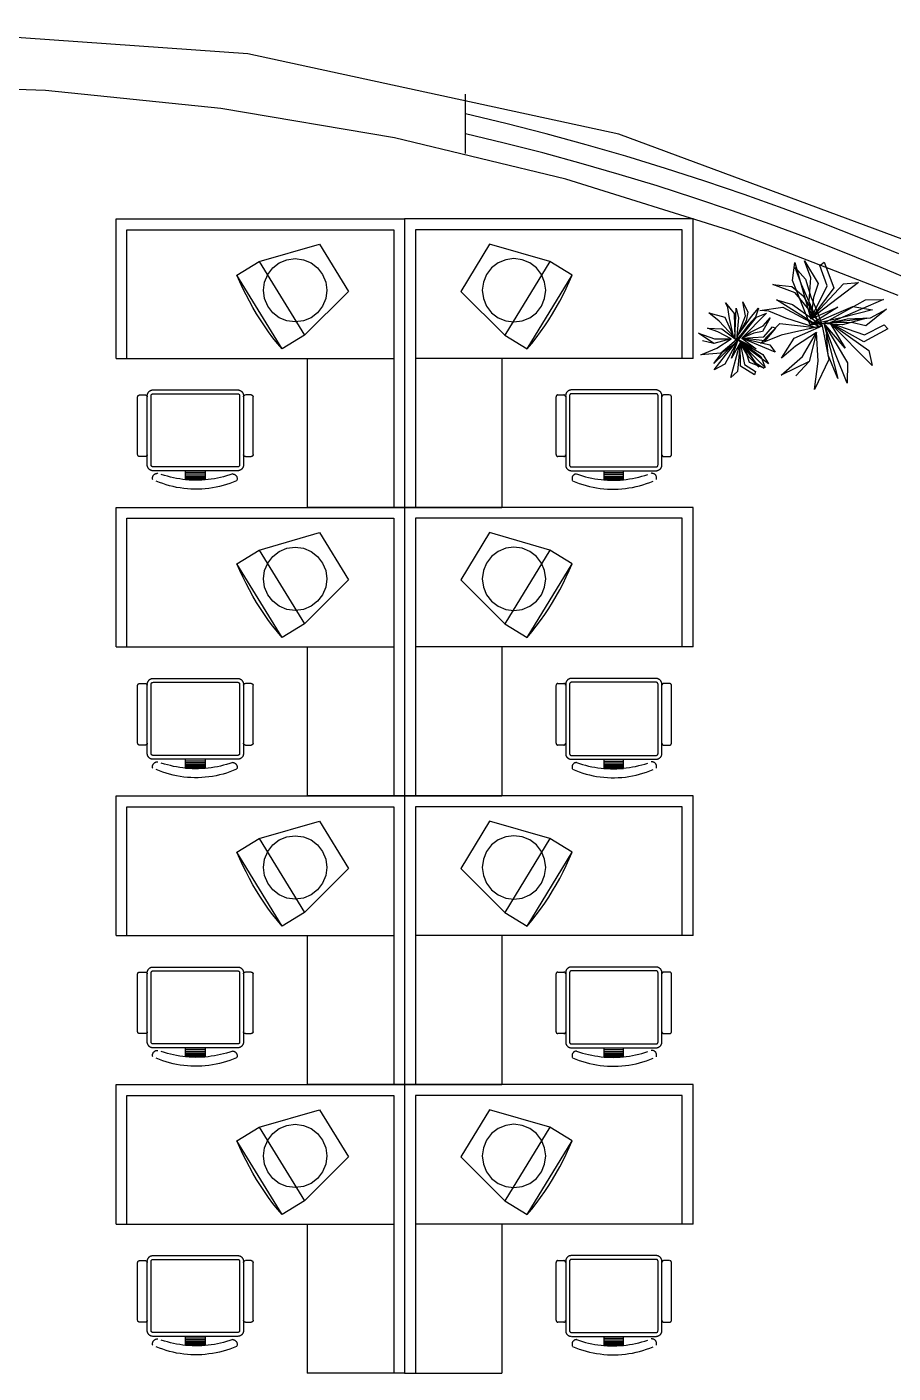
# Model space of a CAD drawing. Header units: centimetres. Extents: x 1966 to 8787, y 7398 to 12383.
# Drawn here: x 7423 to 7783, y 11507 to 12066 of the extents above; entities that cross this region are included whole.
import ezdxf

# ---------------------------------------------------------------- set-up
doc = ezdxf.new("R2010")
doc.units = ezdxf.units.CM

# ---------------------------------------------------------------- blocks, each defined once
blk = doc.blocks.new('電腦平面')
for p, q in [((0, 0), (-12.01, -19.65)), ((25.04, -7.24), (0, 0)), ((0.8, -9.9), (-1.3, -12.63)), ((3.53, -7.81), (0.8, -9.9)), ((6.71, -6.49), (3.53, -7.81)), ((25.04, -7.24), (6.27, -37.92)), ((10.12, -6.04), (6.71, -6.49)), ((13.53, -6.49), (10.12, -6.04)), ((16.71, -7.81), (13.53, -6.49)), ((19.44, -9.9), (16.71, -7.81)), ((21.53, -12.63), (19.44, -9.9)), ((34.32, -12.91), (25.04, -7.24)), ((-2.61, -15.81), (-3.06, -19.22)), ((-1.3, -12.63), (-2.61, -15.81)), ((15.55, -43.6), (34.32, -12.91)), ((22.85, -15.81), (21.53, -12.63)), ((23.3, -19.22), (22.85, -15.81)), ((31.89, -18.42), (33.14, -15.68)), ((33.14, -15.68), (34.32, -12.91)), ((-12.01, -19.65), (6.27, -37.92)), ((-3.06, -19.22), (-2.61, -22.63)), ((22.85, -22.63), (23.3, -19.22)), ((29.17, -23.8), (30.57, -21.13)), ((30.57, -21.13), (31.89, -18.42)), ((-2.61, -22.63), (-1.3, -25.81)), ((-1.3, -25.81), (0.8, -28.54)), ((19.44, -28.54), (21.53, -25.81)), ((21.53, -25.81), (22.85, -22.63)), ((26.17, -29.01), (27.71, -26.42)), ((27.71, -26.42), (29.17, -23.8)), ((0.8, -28.54), (3.53, -30.63)), ((3.53, -30.63), (6.71, -31.95)), ((6.71, -31.95), (10.12, -32.4)), ((10.12, -32.4), (13.53, -31.95)), ((13.53, -31.95), (16.71, -30.63)), ((16.71, -30.63), (19.44, -28.54)), ((22.89, -34.06), (24.57, -31.56)), ((24.57, -31.56), (26.17, -29.01)), ((6.27, -37.92), (15.55, -43.6)), ((17.48, -41.29), (19.35, -38.93)), ((19.35, -38.93), (21.15, -36.52)), ((21.15, -36.52), (22.89, -34.06)), ((15.55, -43.6), (17.48, -41.29))]:
    blk.add_line(p, q)
blk = doc.blocks.new('辦公椅')
for p, q in [((-17.61, 0), (-17.76, -0.01)), ((17.61, 0), (-17.61, 0)), ((-24, -2.79), (-24.01, -2.85)), ((-24.01, -26.91), (-24.01, -2.9)), ((-23.99, -2.74), (-24, -2.79)), ((-23.98, -2.69), (-23.99, -2.74)), ((-23.97, -2.64), (-23.98, -2.69)), ((-23.95, -2.59), (-23.97, -2.64)), ((-23.93, -2.55), (-23.95, -2.59)), ((-23.9, -2.5), (-23.93, -2.55)), ((-23.87, -2.45), (-23.9, -2.5)), ((-23.84, -2.41), (-23.87, -2.45)), ((-23.81, -2.37), (-23.84, -2.41)), ((-23.77, -2.33), (-23.81, -2.37)), ((-23.74, -2.3), (-23.77, -2.33)), ((-23.7, -2.26), (-23.74, -2.3)), ((-23.65, -2.23), (-23.7, -2.26)), ((-23.61, -2.21), (-23.65, -2.23)), ((-23.56, -2.18), (-23.61, -2.21)), ((-23.51, -2.16), (-23.56, -2.18)), ((-23.47, -2.14), (-23.51, -2.16)), ((-23.42, -2.13), (-23.47, -2.14)), ((-23.36, -2.11), (-23.42, -2.13)), ((-23.31, -2.11), (-23.36, -2.11)), ((-23.26, -2.1), (-23.31, -2.11)), ((-23.21, -2.1), (-23.26, -2.1)), ((-23.21, -2.1), (-20.81, -2.1)), ((-20.7, -2.11), (-20.76, -2.1)), ((-20.65, -2.11), (-20.7, -2.11)), ((-20.6, -2.13), (-20.65, -2.11)), ((-20.55, -2.14), (-20.6, -2.13)), ((-20.5, -2.16), (-20.55, -2.14)), ((-20.45, -2.18), (-20.5, -2.16)), ((-20.41, -2.21), (-20.45, -2.18)), ((-20.36, -2.23), (-20.41, -2.21)), ((-20.32, -2.26), (-20.36, -2.23)), ((-20.28, -2.3), (-20.32, -2.26)), ((-20.24, -2.33), (-20.28, -2.3)), ((-20.21, -2.37), (-20.24, -2.33)), ((-20.17, -2.41), (-20.21, -2.37)), ((-20.14, -2.45), (-20.17, -2.41)), ((-20.11, -2.5), (-20.14, -2.45)), ((-20.09, -2.55), (-20.11, -2.5)), ((-20.07, -2.59), (-20.09, -2.55)), ((-20.05, -2.64), (-20.07, -2.59)), ((-20.03, -2.69), (-20.05, -2.64)), ((-20.02, -2.74), (-20.03, -2.69)), ((-20.01, -2.79), (-20.02, -2.74)), ((-20.01, -2.4), (-20.01, -2.85)), ((-20.01, -2.85), (-20.01, -2.79)), ((-20.01, -2.85), (-20.01, -2.9)), ((-20.01, -2.9), (-20.01, -26.91)), ((-19.99, -2.09), (-20, -2.24)), ((-19.96, -1.93), (-19.99, -2.09)), ((-19.93, -1.78), (-19.96, -1.93)), ((-19.88, -1.63), (-19.93, -1.78)), ((-19.82, -1.48), (-19.88, -1.63)), ((-19.76, -1.34), (-19.82, -1.48)), ((-19.69, -1.2), (-19.76, -1.34)), ((-19.6, -1.07), (-19.69, -1.2)), ((-19.51, -0.94), (-19.6, -1.07)), ((-19.41, -0.82), (-19.51, -0.94)), ((-19.3, -0.7), (-19.41, -0.82)), ((-19.19, -0.6), (-19.3, -0.7)), ((-19.07, -0.5), (-19.19, -0.6)), ((-18.94, -0.4), (-19.07, -0.5)), ((-18.81, -0.32), (-18.94, -0.4)), ((-18.67, -0.25), (-18.81, -0.32)), ((-18.53, -0.18), (-18.67, -0.25)), ((-18.38, -0.13), (-18.53, -0.18)), ((-18.41, -2.4), (-18.41, -31.21)), ((-18.39, -2.24), (-18.4, -2.3)), ((-18.4, -2.3), (-18.4, -2.35)), ((-18.38, -2.19), (-18.39, -2.24)), ((-18.23, -0.08), (-18.38, -0.13)), ((-18.36, -2.14), (-18.38, -2.19)), ((-18.35, -2.09), (-18.36, -2.14)), ((-18.32, -2.05), (-18.35, -2.09)), ((-18.3, -2), (-18.32, -2.05)), ((-18.27, -1.96), (-18.3, -2)), ((-18.24, -1.91), (-18.27, -1.96)), ((-18.21, -1.87), (-18.24, -1.91)), ((-18.07, -0.05), (-18.23, -0.08)), ((-18.17, -1.83), (-18.21, -1.87)), ((-18.13, -1.8), (-18.17, -1.83)), ((-18.09, -1.77), (-18.13, -1.8)), ((-18.05, -1.74), (-18.09, -1.77)), ((-17.92, -0.02), (-18.07, -0.05)), ((-18.01, -1.71), (-18.05, -1.74)), ((-17.96, -1.68), (-18.01, -1.71)), ((-17.91, -1.66), (-17.96, -1.68)), ((-17.76, -0.01), (-17.92, -0.02)), ((-17.86, -1.64), (-17.91, -1.66)), ((-17.81, -1.63), (-17.86, -1.64)), ((-17.76, -1.62), (-17.81, -1.63)), ((-17.71, -1.61), (-17.76, -1.62)), ((-17.66, -1.6), (-17.71, -1.61)), ((-17.61, -1.6), (-17.66, -1.6)), ((17.61, -1.6), (-17.61, -1.6)), ((17.71, -1.61), (17.66, -1.6)), ((17.76, -1.62), (17.71, -1.61)), ((17.92, -0.02), (17.76, -0.01)), ((17.81, -1.63), (17.76, -1.62)), ((17.86, -1.64), (17.81, -1.63)), ((17.91, -1.66), (17.86, -1.64)), ((17.96, -1.68), (17.91, -1.66)), ((18.07, -0.05), (17.92, -0.02)), ((18.01, -1.71), (17.96, -1.68)), ((18.05, -1.74), (18.01, -1.71)), ((18.09, -1.77), (18.05, -1.74)), ((18.23, -0.08), (18.07, -0.05)), ((18.13, -1.8), (18.09, -1.77)), ((18.17, -1.83), (18.13, -1.8)), ((18.21, -1.87), (18.17, -1.83)), ((18.24, -1.91), (18.21, -1.87)), ((18.38, -0.13), (18.23, -0.08)), ((18.27, -1.96), (18.24, -1.91)), ((18.3, -2), (18.27, -1.96)), ((18.32, -2.05), (18.3, -2)), ((18.35, -2.09), (18.32, -2.05)), ((18.36, -2.14), (18.35, -2.09)), ((18.38, -2.19), (18.36, -2.14)), ((18.53, -0.18), (18.38, -0.13)), ((18.39, -2.24), (18.38, -2.19)), ((18.4, -2.3), (18.39, -2.24)), ((18.4, -2.35), (18.4, -2.3)), ((18.41, -2.4), (18.4, -2.35)), ((18.41, -31.21), (18.41, -2.4)), ((18.67, -0.25), (18.53, -0.18)), ((18.81, -0.32), (18.67, -0.25)), ((18.94, -0.4), (18.81, -0.32)), ((19.07, -0.5), (18.94, -0.4)), ((19.19, -0.6), (19.07, -0.5)), ((19.3, -0.7), (19.19, -0.6)), ((19.41, -0.82), (19.3, -0.7)), ((19.51, -0.94), (19.41, -0.82)), ((19.6, -1.07), (19.51, -0.94)), ((19.69, -1.2), (19.6, -1.07)), ((19.76, -1.34), (19.69, -1.2)), ((19.82, -1.48), (19.76, -1.34)), ((19.88, -1.63), (19.82, -1.48)), ((19.93, -1.78), (19.88, -1.63)), ((19.96, -1.93), (19.93, -1.78)), ((19.99, -2.09), (19.96, -1.93)), ((20, -2.24), (19.99, -2.09)), ((20.01, -2.4), (20, -2.24)), ((20.01, -2.85), (20.01, -2.4)), ((20.02, -2.74), (20.01, -2.79)), ((20.01, -2.79), (20.01, -2.85)), ((20.01, -2.9), (20.01, -2.85)), ((20.01, -26.91), (20.01, -2.9)), ((20.03, -2.69), (20.02, -2.74)), ((20.05, -2.64), (20.03, -2.69)), ((20.07, -2.59), (20.05, -2.64)), ((20.09, -2.55), (20.07, -2.59)), ((20.11, -2.5), (20.09, -2.55)), ((20.14, -2.45), (20.11, -2.5)), ((20.17, -2.41), (20.14, -2.45)), ((20.21, -2.37), (20.17, -2.41)), ((20.24, -2.33), (20.21, -2.37)), ((20.28, -2.3), (20.24, -2.33)), ((20.32, -2.26), (20.28, -2.3)), ((20.36, -2.23), (20.32, -2.26)), ((20.41, -2.21), (20.36, -2.23)), ((20.45, -2.18), (20.41, -2.21)), ((20.5, -2.16), (20.45, -2.18)), ((20.55, -2.14), (20.5, -2.16)), ((20.6, -2.13), (20.55, -2.14)), ((20.65, -2.11), (20.6, -2.13)), ((20.7, -2.11), (20.65, -2.11)), ((20.76, -2.1), (20.7, -2.11)), ((20.81, -2.1), (20.76, -2.1)), ((23.21, -2.1), (20.81, -2.1)), ((23.31, -2.11), (23.26, -2.1)), ((23.36, -2.11), (23.31, -2.11)), ((23.42, -2.13), (23.36, -2.11)), ((23.47, -2.14), (23.42, -2.13)), ((23.51, -2.16), (23.47, -2.14)), ((23.56, -2.18), (23.51, -2.16)), ((23.61, -2.21), (23.56, -2.18)), ((23.65, -2.23), (23.61, -2.21)), ((23.7, -2.26), (23.65, -2.23)), ((23.74, -2.3), (23.7, -2.26)), ((23.77, -2.33), (23.74, -2.3)), ((23.81, -2.37), (23.77, -2.33)), ((23.84, -2.41), (23.81, -2.37)), ((23.87, -2.45), (23.84, -2.41)), ((23.9, -2.5), (23.87, -2.45)), ((23.93, -2.55), (23.9, -2.5)), ((23.95, -2.59), (23.93, -2.55)), ((23.97, -2.64), (23.95, -2.59)), ((23.98, -2.69), (23.97, -2.64)), ((23.99, -2.74), (23.98, -2.69)), ((24, -2.79), (23.99, -2.74)), ((24.01, -2.85), (24, -2.79)), ((24.01, -2.9), (24.01, -2.85)), ((24.01, -26.91), (24.01, -2.9)), ((-24.01, -26.91), (-24.01, -26.96)), ((-24.01, -26.96), (-24, -27.01)), ((-24, -27.01), (-23.99, -27.06)), ((-23.99, -27.06), (-23.98, -27.11)), ((-23.98, -27.11), (-23.97, -27.16)), ((-23.97, -27.16), (-23.95, -27.21)), ((-23.95, -27.21), (-23.93, -27.26)), ((-23.93, -27.26), (-23.9, -27.31)), ((-23.9, -27.31), (-23.87, -27.35)), ((-23.87, -27.35), (-23.84, -27.39)), ((-23.84, -27.39), (-23.81, -27.44)), ((-23.81, -27.44), (-23.77, -27.47)), ((-23.77, -27.47), (-23.74, -27.51)), ((-23.74, -27.51), (-23.7, -27.54)), ((-23.7, -27.54), (-23.65, -27.57)), ((-23.65, -27.57), (-23.61, -27.6)), ((-23.61, -27.6), (-23.56, -27.63)), ((-23.56, -27.63), (-23.51, -27.65)), ((-23.51, -27.65), (-23.47, -27.67)), ((-23.47, -27.67), (-23.42, -27.68)), ((-23.42, -27.68), (-23.36, -27.69)), ((-23.36, -27.69), (-23.31, -27.7)), ((-23.31, -27.7), (-23.26, -27.71)), ((-20.81, -27.71), (-23.21, -27.71)), ((-20.81, -27.71), (-20.76, -27.71)), ((-20.76, -27.71), (-20.7, -27.7)), ((-20.7, -27.7), (-20.65, -27.69)), ((-20.65, -27.69), (-20.6, -27.68)), ((-20.6, -27.68), (-20.55, -27.67)), ((-20.55, -27.67), (-20.5, -27.65)), ((-20.5, -27.65), (-20.45, -27.63)), ((-20.45, -27.63), (-20.41, -27.6)), ((-20.41, -27.6), (-20.36, -27.57)), ((-20.36, -27.57), (-20.32, -27.54)), ((-20.32, -27.54), (-20.28, -27.51)), ((-20.28, -27.51), (-20.24, -27.47)), ((-20.24, -27.47), (-20.21, -27.44)), ((-20.21, -27.44), (-20.17, -27.39)), ((-20.17, -27.39), (-20.14, -27.35)), ((-20.14, -27.35), (-20.11, -27.31)), ((-20.11, -27.31), (-20.09, -27.26)), ((-20.09, -27.26), (-20.07, -27.21)), ((-20.07, -27.21), (-20.05, -27.16)), ((-20.05, -27.16), (-20.03, -27.11)), ((-20.03, -27.11), (-20.02, -27.06)), ((-20.02, -27.06), (-20.01, -27.01)), ((-20.01, -26.91), (-20.01, -26.96)), ((-20.01, -27.01), (-20.01, -26.96)), ((-20.01, -26.96), (-20.01, -31.21)), ((20.01, -26.96), (20.01, -26.91)), ((20.01, -26.96), (20.01, -27.01)), ((20.01, -31.21), (20.01, -26.96)), ((20.01, -27.01), (20.02, -27.06)), ((20.02, -27.06), (20.03, -27.11)), ((20.03, -27.11), (20.05, -27.16)), ((20.05, -27.16), (20.07, -27.21)), ((20.07, -27.21), (20.09, -27.26)), ((20.09, -27.26), (20.11, -27.31)), ((20.11, -27.31), (20.14, -27.35)), ((20.14, -27.35), (20.17, -27.39)), ((20.17, -27.39), (20.21, -27.44)), ((20.21, -27.44), (20.24, -27.47)), ((20.24, -27.47), (20.28, -27.51)), ((20.28, -27.51), (20.32, -27.54)), ((20.32, -27.54), (20.36, -27.57)), ((20.36, -27.57), (20.41, -27.6)), ((20.41, -27.6), (20.45, -27.63)), ((20.45, -27.63), (20.5, -27.65)), ((20.5, -27.65), (20.55, -27.67)), ((20.55, -27.67), (20.6, -27.68)), ((20.6, -27.68), (20.65, -27.69)), ((20.65, -27.69), (20.7, -27.7)), ((20.7, -27.7), (20.76, -27.71)), ((20.81, -27.71), (23.21, -27.71)), ((23.21, -27.71), (23.26, -27.71)), ((23.26, -27.71), (23.31, -27.7)), ((23.31, -27.7), (23.36, -27.69)), ((23.36, -27.69), (23.42, -27.68)), ((23.42, -27.68), (23.47, -27.67)), ((23.47, -27.67), (23.51, -27.65)), ((23.51, -27.65), (23.56, -27.63)), ((23.56, -27.63), (23.61, -27.6)), ((23.61, -27.6), (23.65, -27.57)), ((23.65, -27.57), (23.7, -27.54)), ((23.7, -27.54), (23.74, -27.51)), ((23.74, -27.51), (23.77, -27.47)), ((23.77, -27.47), (23.81, -27.44)), ((23.81, -27.44), (23.84, -27.39)), ((23.84, -27.39), (23.87, -27.35)), ((23.87, -27.35), (23.9, -27.31)), ((23.9, -27.31), (23.93, -27.26)), ((23.93, -27.26), (23.95, -27.21)), ((23.95, -27.21), (23.97, -27.16)), ((23.97, -27.16), (23.98, -27.11)), ((23.98, -27.11), (23.99, -27.06)), ((23.99, -27.06), (24, -27.01)), ((24, -27.01), (24.01, -26.96)), ((-20.01, -31.21), (-20, -31.37)), ((-20, -31.37), (-19.99, -31.52)), ((-19.99, -31.52), (-19.96, -31.68)), ((-19.96, -31.68), (-19.93, -31.83)), ((-19.93, -31.83), (-19.88, -31.98)), ((-19.88, -31.98), (-19.82, -32.13)), ((-19.82, -32.13), (-19.76, -32.27)), ((-19.76, -32.27), (-19.69, -32.41)), ((-19.69, -32.41), (-19.6, -32.55)), ((-19.6, -32.55), (-19.51, -32.67)), ((-19.51, -32.67), (-19.41, -32.79)), ((-19.41, -32.79), (-19.3, -32.91)), ((-19.3, -32.91), (-19.19, -33.02)), ((-19.19, -33.02), (-19.07, -33.12)), ((-19.07, -33.12), (-18.94, -33.21)), ((-18.94, -33.21), (-18.81, -33.29)), ((-18.81, -33.29), (-18.67, -33.36)), ((-18.67, -33.36), (-18.53, -33.43)), ((-18.53, -33.43), (-18.38, -33.48)), ((-18.41, -31.21), (-18.4, -31.26)), ((-18.4, -31.26), (-18.4, -31.32)), ((-18.4, -31.32), (-18.39, -31.37)), ((-18.39, -31.37), (-18.38, -31.42)), ((-18.38, -31.42), (-18.36, -31.47)), ((-18.38, -33.48), (-18.23, -33.53)), ((-18.36, -31.47), (-18.35, -31.52)), ((-18.35, -31.52), (-18.32, -31.57)), ((-18.32, -31.57), (-18.3, -31.61)), ((-18.3, -31.61), (-18.27, -31.66)), ((-18.27, -31.66), (-18.24, -31.7)), ((-18.24, -31.7), (-18.21, -31.74)), ((-18.23, -33.53), (-18.07, -33.57)), ((-18.21, -31.74), (-18.17, -31.78)), ((-18.17, -31.78), (-18.13, -31.81)), ((-18.13, -31.81), (-18.09, -31.85)), ((-18.09, -31.85), (-18.05, -31.88)), ((-18.07, -33.57), (-17.92, -33.59)), ((-18.05, -31.88), (-18.01, -31.9)), ((-18.01, -31.9), (-17.96, -31.93)), ((-17.96, -31.93), (-17.91, -31.95)), ((-17.91, -31.95), (-17.86, -31.97)), ((-17.86, -31.97), (-17.81, -31.98)), ((-17.81, -31.98), (-17.76, -32)), ((-17.76, -32), (-17.71, -32)), ((-17.71, -32), (-17.66, -32.01)), ((-17.61, -32.01), (17.61, -32.01)), ((17.61, -32.01), (17.66, -32.01)), ((17.66, -32.01), (17.71, -32)), ((17.71, -32), (17.76, -32)), ((17.76, -32), (17.81, -31.98)), ((17.81, -31.98), (17.86, -31.97)), ((17.86, -31.97), (17.91, -31.95)), ((17.91, -31.95), (17.96, -31.93)), ((17.92, -33.59), (18.07, -33.57)), ((17.96, -31.93), (18.01, -31.9)), ((18.01, -31.9), (18.05, -31.88)), ((18.05, -31.88), (18.09, -31.85)), ((18.07, -33.57), (18.23, -33.53)), ((18.09, -31.85), (18.13, -31.81)), ((18.13, -31.81), (18.17, -31.78)), ((18.17, -31.78), (18.21, -31.74)), ((18.21, -31.74), (18.24, -31.7)), ((18.23, -33.53), (18.38, -33.48)), ((18.24, -31.7), (18.27, -31.66)), ((18.27, -31.66), (18.3, -31.61)), ((18.3, -31.61), (18.32, -31.57)), ((18.32, -31.57), (18.35, -31.52)), ((18.35, -31.52), (18.36, -31.47)), ((18.36, -31.47), (18.38, -31.42)), ((18.38, -31.42), (18.39, -31.37)), ((18.38, -33.48), (18.53, -33.43)), ((18.39, -31.37), (18.4, -31.32)), ((18.4, -31.32), (18.4, -31.26)), ((18.53, -33.43), (18.67, -33.36)), ((18.67, -33.36), (18.81, -33.29)), ((18.81, -33.29), (18.94, -33.21)), ((18.94, -33.21), (19.07, -33.12)), ((19.07, -33.12), (19.19, -33.02)), ((19.19, -33.02), (19.3, -32.91)), ((19.3, -32.91), (19.41, -32.79)), ((19.41, -32.79), (19.51, -32.67)), ((19.51, -32.67), (19.6, -32.55)), ((19.6, -32.55), (19.69, -32.41)), ((19.69, -32.41), (19.76, -32.27)), ((19.76, -32.27), (19.82, -32.13)), ((19.82, -32.13), (19.88, -31.98)), ((19.88, -31.98), (19.93, -31.83)), ((19.93, -31.83), (19.96, -31.68)), ((19.96, -31.68), (19.99, -31.52)), ((19.99, -31.52), (20, -31.37)), ((-17.92, -33.59), (-17.76, -33.61)), ((-17.61, -33.61), (-4.1, -33.61)), ((-17.36, -36.68), (-17.37, -36.84)), ((-17.37, -36.84), (-17.37, -37)), ((-17.37, -37), (-17.35, -37.16)), ((-17.34, -36.52), (-17.36, -36.68)), ((-17.35, -37.16), (-17.32, -37.32)), ((-17.3, -36.36), (-17.34, -36.52)), ((-17.32, -37.32), (-17.28, -37.48)), ((-17.25, -36.21), (-17.3, -36.36)), ((-17.28, -37.48), (-17.22, -37.63)), ((-17.19, -36.06), (-17.25, -36.21)), ((-17.11, -35.92), (-17.19, -36.06)), ((-17.16, -37.78), (-15.77, -38.35)), ((-17.02, -35.78), (-17.11, -35.92)), ((-16.93, -35.65), (-17.02, -35.78)), ((-16.82, -35.54), (-16.93, -35.65)), ((-16.7, -35.43), (-16.82, -35.54)), ((-16.57, -35.33), (-16.7, -35.43)), ((-16.44, -35.24), (-16.57, -35.33)), ((-16.29, -35.16), (-16.44, -35.24)), ((-16.15, -35.1), (-16.29, -35.16)), ((-15.99, -35.04), (-16.15, -35.1)), ((-15.84, -35), (-15.99, -35.04)), ((-15.68, -34.98), (-15.84, -35)), ((-15.77, -38.35), (-14.37, -38.87)), ((-15.52, -34.97), (-15.68, -34.98)), ((-15.52, -34.97), (-14.27, -35.39)), ((-14.37, -38.87), (-12.94, -39.34)), ((-14.27, -35.39), (-13.01, -35.77)), ((-13.01, -35.77), (-11.75, -36.12)), ((-11.75, -36.12), (-10.47, -36.43)), ((-10.47, -36.43), (-9.18, -36.71)), ((-9.18, -36.71), (-7.89, -36.94)), ((-7.89, -36.94), (-6.59, -37.14)), ((-6.59, -37.14), (-5.28, -37.3)), ((-5.28, -37.3), (-3.98, -37.43)), ((-4.1, -33.61), (-4.1, -34.34)), ((-4.1, -33.61), (4.1, -33.61)), ((-4.1, -34.34), (4.1, -34.34)), ((-4.1, -34.34), (-4.1, -35.08)), ((-4.1, -35.08), (4.1, -35.08)), ((-4.1, -35.08), (-4.1, -37.41)), ((-4.1, -35.81), (4.1, -35.81)), ((-4.1, -36.33), (4.1, -36.33)), ((-4.1, -36.78), (4.1, -36.78)), ((-4.1, -37.13), (4.1, -37.13)), ((-4.1, -37.34), (4.1, -37.34)), ((-4.1, -37.41), (4.1, -37.41)), ((-3.98, -37.43), (-2.66, -37.51)), ((-2.66, -37.51), (-1.35, -37.56)), ((-1.35, -37.56), (-0.04, -37.57)), ((-0.04, -37.57), (1.28, -37.54)), ((1.28, -37.54), (2.59, -37.47)), ((2.59, -37.47), (3.9, -37.37)), ((3.9, -37.37), (5.21, -37.22)), ((4.1, -33.61), (17.61, -33.61)), ((4.1, -34.34), (4.1, -33.61)), ((4.1, -35.08), (4.1, -34.34)), ((4.1, -35.81), (4.1, -35.08)), ((4.1, -36.33), (4.1, -35.81)), ((4.1, -36.78), (4.1, -36.33)), ((4.1, -37.13), (4.1, -36.78)), ((4.1, -37.34), (4.1, -37.13)), ((4.1, -37.41), (4.1, -37.34)), ((5.21, -37.22), (6.51, -37.04)), ((6.51, -37.04), (7.81, -36.82)), ((7.81, -36.82), (9.1, -36.57)), ((9.1, -36.57), (10.38, -36.27)), ((10.38, -36.27), (11.65, -35.94)), ((11.65, -35.94), (12.91, -35.58)), ((12.15, -39.45), (13.58, -38.99)), ((12.91, -35.58), (14.17, -35.17)), ((13.58, -38.99), (14.99, -38.48)), ((14.99, -38.48), (16.38, -37.92)), ((15.75, -34.69), (15.58, -34.7)), ((15.93, -34.69), (15.75, -34.69)), ((16.1, -34.7), (15.93, -34.69)), ((16.27, -34.73), (16.1, -34.7)), ((16.44, -34.78), (16.27, -34.73)), ((16.61, -34.84), (16.44, -34.78)), ((16.77, -34.92), (16.61, -34.84)), ((16.92, -35), (16.77, -34.92)), ((17.06, -35.11), (16.92, -35)), ((17.2, -35.22), (17.06, -35.11)), ((17.32, -35.34), (17.2, -35.22)), ((17.43, -35.48), (17.32, -35.34)), ((17.53, -35.62), (17.43, -35.48)), ((17.62, -35.77), (17.53, -35.62)), ((17.61, -33.61), (17.76, -33.61)), ((17.69, -35.93), (17.62, -35.77)), ((17.75, -36.1), (17.69, -35.93)), ((17.8, -36.27), (17.75, -36.1)), ((17.75, -37.31), (17.79, -37.14)), ((17.76, -33.61), (17.92, -33.59)), ((17.79, -37.14), (17.82, -36.97)), ((17.83, -36.44), (17.8, -36.27)), ((17.82, -36.97), (17.84, -36.79)), ((17.84, -36.62), (17.83, -36.44)), ((17.84, -36.79), (17.84, -36.62)), ((-12.94, -39.34), (-11.51, -39.77)), ((-11.51, -39.77), (-10.06, -40.14)), ((-10.06, -40.14), (-8.59, -40.46)), ((-8.59, -40.46), (-7.12, -40.73)), ((-7.12, -40.73), (-5.63, -40.94)), ((-5.63, -40.94), (-4.14, -41.11)), ((-4.14, -41.11), (-2.65, -41.22)), ((-2.65, -41.22), (-1.15, -41.28)), ((-1.15, -41.28), (0.35, -41.29)), ((0.35, -41.29), (1.84, -41.24)), ((1.84, -41.24), (3.34, -41.14)), ((3.34, -41.14), (4.83, -40.99)), ((4.83, -40.99), (6.31, -40.78)), ((6.31, -40.78), (7.79, -40.53)), ((7.79, -40.53), (9.26, -40.22)), ((9.26, -40.22), (10.71, -39.86)), ((10.71, -39.86), (12.15, -39.45))]:
    blk.add_line(p, q)
blk = doc.blocks.new('盆栽01')
for p, q in [((-10.7, 17.73), (-9.79, 25.18)), ((-9.79, 25.18), (-3.11, 1.76)), ((-7.02, 16), (-9.67, 23.09)), ((-9.67, 23.09), (-5.29, 18.22)), ((-3.06, 18.85), (-5.68, 25.86)), ((-5.68, 25.86), (-0.02, 16.44)), ((0.65, 23.97), (2.42, 25.32)), ((3.73, 15.41), (0.65, 23.97)), ((2.42, 25.32), (6.5, 14.67)), ((-3.38, -0.77), (-10.7, 17.73)), ((-5.29, 18.22), (-3.15, 10.95)), ((-3.8, 9.1), (-3.06, 18.85)), ((16.75, 16.82), (-3.11, 1.76)), ((10.44, 16.25), (16.75, 16.82)), ((-9.56, 12.5), (-18.94, 15.96)), ((-18.94, 15.96), (-11.01, 15.17)), ((-11.01, 15.17), (-6.25, 11.34)), ((-0.67, 1.63), (-9.56, 12.5)), ((-0.67, 1.63), (-7.02, 16)), ((-6.25, 11.34), (-0.67, 1.63)), ((-3.11, 1.76), (10.44, 16.25)), ((-3.11, 1.76), (3.73, 15.41)), ((6.5, 14.67), (-3.11, 1.76)), ((-0.02, 16.44), (-2.06, 10.67)), ((-37.59, 6.43), (-38.59, 8.45)), ((-38.59, 8.45), (-34.94, 3.92)), ((-37.01, 1.87), (-37.59, 6.43)), ((-34.66, -6.31), (-34.15, 6.18)), ((-34.15, 6.18), (-33.19, 2.13)), ((-30.33, 2.96), (-31.35, 8.87)), ((-31.35, 8.87), (-29.38, 4.51)), ((-27.75, 2.68), (-24.87, 6.19)), ((-24.87, 6.19), (-26.08, 2.45)), ((-24.37, 5.16), (-14.78, 6.65)), ((0.21, -1.46), (-17.39, 9.68)), ((-17.39, 9.68), (-10.74, 7.69)), ((-14.78, 6.65), (0.21, -1.46)), ((-10.74, 7.69), (1.6, -1.15)), ((-3.11, 1.76), (-3.8, 9.1)), ((-3.38, -0.77), (14.3, 6.82)), ((8.13, 6.61), (-3.38, -0.77)), ((-3.15, 10.95), (-0.3, 4.55)), ((-2.06, 10.67), (-3.11, 1.76)), ((-3.11, 1.76), (8.13, 6.61)), ((2.29, -0.04), (19.66, 9.65)), ((27.17, 9.72), (4.83, 0.01)), ((14.3, 6.82), (22.59, 5.52)), ((19.66, 9.65), (27.17, 9.72)), ((28.39, 5.74), (19.8, -1.11)), ((21.78, 2.21), (28.39, 5.74)), ((-41.2, 0.76), (-45.59, 4.22)), ((-45.59, 4.22), (-38.84, 2.47)), ((-35.32, -5.6), (-41.2, 0.76)), ((-38.84, 2.47), (-35.32, -5.6)), ((-35.32, -5.6), (-37.01, 1.87)), ((-34.94, 3.92), (-34.66, -6.31)), ((-33.19, 2.13), (-34.08, -6.94)), ((-33.32, -4.92), (-30.33, 2.96)), ((-33.32, -4.92), (-27.75, 2.68)), ((-29.95, 0.89), (-33.32, -4.92)), ((-33.17, -6.96), (-25.75, 2.39)), ((-21.6, 4.15), (-31.77, -6.34)), ((-29.38, 4.51), (-29.95, 0.89)), ((-26.08, 2.45), (-29.22, -0.84)), ((-25.75, 2.39), (-21.6, 4.15)), ((-20.62, 4.92), (-24.37, 5.16)), ((-20.02, 2.22), (-23.22, -3.54)), ((-22.88, -1.24), (-20.02, 2.22)), ((-13.55, 1.97), (-20.62, 4.92)), ((-1.37, -1.82), (-13.55, 1.97)), ((10.1, 2.3), (-3.38, -0.77)), ((1.6, -1.15), (-0.67, 1.63)), ((-0.3, 4.55), (1.6, -1.15)), ((1.29, -0.22), (20.15, 1.99)), ((4.83, 0.01), (12.02, 1.67)), ((13.81, 0.15), (4.83, 0.01)), ((4.83, 0.01), (19.27, -4.97)), ((18.9, -7.81), (4.83, 0.01)), ((4.83, 0.01), (20.99, -11.5)), ((22.38, -17.68), (4.83, 0.01)), ((4.83, 0.01), (11.12, -10.49)), ((20.15, 1.99), (10.07, -0.7)), ((22.59, 5.52), (10.1, 2.3)), ((12.02, 1.67), (21.78, 2.21)), ((19.8, -1.11), (13.81, 0.15)), ((-43.47, -8.57), (-49.88, -4.21)), ((-49.88, -4.21), (-43.2, -6.56)), ((-41.85, -3.7), (-46.15, -2.16)), ((-46.15, -2.16), (-40.2, -2.44)), ((-36.22, -6.57), (-41.85, -3.7)), ((-40.2, -2.44), (-34.08, -6.94)), ((-34.66, -6.31), (-35.32, -5.6)), ((-31.69, -4.24), (-34.08, -6.94)), ((-34.08, -6.94), (-33.32, -4.92)), ((-31.77, -6.34), (-28.16, -3.78)), ((-26.82, -4.22), (-31.77, -6.34)), ((-29.22, -0.84), (-31.69, -4.24)), ((-28.16, -3.78), (-22.88, -1.24)), ((-23.22, -3.54), (-26.82, -4.22)), ((-24.11, -8.47), (-15.95, -0.18)), ((-15.44, -5), (-24.11, -8.47)), ((-22.62, -5.8), (-19.1, -1.63)), ((-17.87, -2.15), (-22.18, -7.46)), ((-19.1, -1.63), (-17.87, -2.15)), ((-15.95, -0.18), (-1.37, -1.82)), ((-1.37, -1.82), (-15.44, -5)), ((-9.99, -6.24), (1.6, -1.15)), ((-0.72, -3.94), (-9.55, -9.67)), ((-6.55, -13.99), (-0.72, -3.94)), ((-0.72, -3.94), (-3.87, -16.07)), ((-3.38, -0.77), (1.29, -0.22)), ((0.21, -1.46), (-1.37, -1.82)), ((-0.1, -15.9), (-0.72, -3.94)), ((1.6, -1.15), (0.21, -1.46)), ((10.07, -0.7), (1.29, -0.22)), ((1.6, -1.15), (4.44, -15.15)), ((11.12, -10.49), (2.29, -0.04)), ((2.29, -0.04), (12.15, -16.58)), ((7.11, -13), (2.29, -0.04)), ((2.29, -0.04), (3.45, -4.61)), ((4.13, -13.37), (3.45, -4.61)), ((3.45, -4.61), (8.12, -23.01)), ((28.92, -2.36), (18.9, -7.81)), ((19.27, -4.97), (27.35, -0.79)), ((27.35, -0.79), (28.92, -2.36)), ((-48.83, -13.23), (-42.25, -10.48)), ((-43.47, -8.57), (-48.22, -7.48)), ((-35.32, -8.94), (-43.48, -16.89)), ((-36.22, -6.57), (-43.47, -8.57)), ((-43.2, -6.56), (-36.22, -6.57)), ((-42.25, -10.48), (-36.22, -6.57)), ((-34.08, -6.94), (-40.51, -12.61)), ((-39.67, -11.92), (-35.32, -8.94)), ((-33.3, -6.96), (-38.93, -17.05)), ((-38.59, -13.35), (-33.3, -6.96)), ((-36.44, -22.69), (-32.5, -8.27)), ((-36.08, -14.69), (-33.3, -6.96)), ((-32.5, -8.27), (-36.08, -14.69)), ((-33.3, -6.96), (-35.32, -8.94)), ((-34.08, -6.94), (-34.66, -6.31)), ((-32.5, -8.27), (-33.64, -20.12)), ((-33.3, -6.96), (-23.05, -13.08)), ((-25.88, -10.73), (-33.17, -6.96)), ((-33.17, -6.96), (-23.92, -13.87)), ((-27.53, -13.04), (-33.17, -6.96)), ((-33.17, -6.96), (-31.48, -9.22)), ((-20.76, -16.96), (-32.5, -8.27)), ((-32.5, -8.27), (-29.49, -11.51)), ((-29.74, -12.89), (-32.5, -8.27)), ((-32.5, -8.27), (-30.76, -17.26)), ((-32.35, -17.92), (-32.5, -8.27)), ((-31.77, -6.34), (-22.62, -5.8)), ((-22.18, -7.46), (-31.77, -6.34)), ((-31.77, -6.34), (-20.18, -9.03)), ((-17.99, -12.15), (-31.77, -6.34)), ((-31.77, -6.34), (-25.88, -10.73)), ((-29.1, -13.93), (-31.48, -9.22)), ((-31.48, -9.22), (-24.68, -18.36)), ((-20.18, -9.03), (-17.99, -12.15)), ((-15.36, -14.59), (-9.99, -6.24)), ((-9.55, -9.67), (-15.36, -14.59)), ((-40.51, -12.61), (-48.83, -13.23)), ((-43.48, -16.89), (-39.67, -11.92)), ((-43.35, -19.46), (-38.59, -13.35)), ((-28.6, -16.38), (-29.74, -12.89)), ((-29.49, -11.51), (-26.28, -16.42)), ((-24.68, -18.36), (-29.1, -13.93)), ((-22.46, -18.79), (-28.6, -16.38)), ((-22.11, -18.57), (-27.53, -13.04)), ((-26.28, -16.42), (-22.46, -18.79)), ((-23.92, -13.87), (-22.11, -18.57)), ((-23.05, -13.08), (-20.76, -16.96)), ((-15.5, -21.69), (-6.55, -13.99)), ((-3.87, -16.07), (-15.5, -21.69)), ((-3.87, -16.07), (-9.4, -22)), ((4.44, -15.15), (-1.61, -27.68)), ((-1.61, -27.68), (-0.1, -15.9)), ((8.12, -23.01), (4.13, -13.37)), ((11.95, -24.97), (7.11, -13)), ((12.15, -16.58), (11.95, -24.97)), ((20.99, -11.5), (22.38, -17.68)), ((-38.93, -17.05), (-43.35, -19.46)), ((-33.64, -20.12), (-36.44, -22.69)), ((-26.51, -21.5), (-32.35, -17.92)), ((-30.76, -17.26), (-26.17, -20.21)), ((-26.17, -20.21), (-26.51, -21.5))]:
    blk.add_line(p, q)

msp = doc.modelspace()

# ---------------------------------------------------------------- linework, layer by layer
for p, q in [((7514.94, 12055.29), (7357.51, 12066.49)), ((7669.19, 12021.92), (7514.94, 12055.29)), ((7430.77, 12040.02), (7357.51, 12042.49)), ((7503.7, 12032.63), (7430.77, 12040.02)), ((7605.51, 12030.28), (7605.51, 12038.49)), ((7575.96, 12020.34), (7503.7, 12032.63)), ((7622.27, 12026.27), (7605.51, 12030.28)), ((7605.51, 12022.07), (7605.51, 12030.28)), ((7638.97, 12022.01), (7622.27, 12026.27)), ((7647.23, 12003.21), (7575.96, 12020.34)), ((7621.57, 12018.21), (7605.51, 12022.07)), ((7605.51, 12013.85), (7605.51, 12022.07)), ((7655.6, 12017.49), (7638.97, 12022.01)), ((7817.16, 11967.05), (7669.19, 12021.92)), ((7637.58, 12014.11), (7621.57, 12018.21)), ((7653.52, 12009.76), (7637.58, 12014.11)), ((7672.16, 12012.71), (7655.6, 12017.49)), ((7669.39, 12005.18), (7653.52, 12009.76)), ((7688.64, 12007.67), (7672.16, 12012.71)), ((7717.19, 11981.32), (7647.23, 12003.21)), ((7685.19, 12000.36), (7669.39, 12005.18)), ((7705.04, 12002.37), (7688.64, 12007.67)), ((7700.92, 11995.3), (7685.19, 12000.36)), ((7721.35, 11996.82), (7705.04, 12002.37)), ((7716.56, 11990.01), (7700.92, 11995.3)), ((7737.57, 11991.01), (7721.35, 11996.82)), ((7460.11, 11928.66), (7460.11, 11986.66)), ((7460.11, 11986.66), (7580.11, 11986.66)), ((7460.11, 11928.66), (7460.11, 11986.66)), ((7460.11, 11986.66), (7580.11, 11986.66)), ((7700.11, 11986.66), (7580.11, 11986.66)), ((7580.11, 11986.66), (7580.11, 11866.66)), ((7700.11, 11986.66), (7580.11, 11986.66)), ((7580.11, 11986.66), (7580.11, 11866.66)), ((7580.11, 11986.66), (7580.11, 11866.66)), ((7580.11, 11986.66), (7580.11, 11866.66)), ((7700.11, 11928.66), (7700.11, 11986.66)), ((7700.11, 11928.66), (7700.11, 11986.66)), ((7732.13, 11984.48), (7716.56, 11990.01)), ((7753.71, 11984.95), (7737.57, 11991.01)), ((7464.61, 11928.66), (7464.61, 11982.16)), ((7464.61, 11982.16), (7575.61, 11982.16)), ((7464.61, 11928.66), (7464.61, 11982.16)), ((7464.61, 11982.16), (7575.61, 11982.16)), ((7575.61, 11982.16), (7575.61, 11866.66)), ((7575.61, 11982.16), (7575.61, 11866.66)), ((7695.61, 11982.16), (7584.61, 11982.16)), ((7584.61, 11982.16), (7584.61, 11866.66)), ((7695.61, 11982.16), (7584.61, 11982.16)), ((7584.61, 11982.16), (7584.61, 11866.66)), ((7695.61, 11928.66), (7695.61, 11982.16)), ((7695.61, 11928.66), (7695.61, 11982.16)), ((7785.51, 11954.77), (7717.19, 11981.32)), ((7747.61, 11978.72), (7732.13, 11984.48)), ((7769.74, 11978.64), (7753.71, 11984.95)), ((7763.01, 11972.72), (7747.61, 11978.72)), ((7785.68, 11972.08), (7769.74, 11978.64)), ((7778.31, 11966.49), (7763.01, 11972.72)), ((7793.51, 11960.04), (7778.31, 11966.49)), ((7460.11, 11928.66), (7575.61, 11928.66)), ((7460.11, 11928.66), (7575.61, 11928.66)), ((7539.61, 11928.66), (7539.61, 11866.66)), ((7539.61, 11928.66), (7539.61, 11866.66)), ((7700.11, 11928.66), (7584.61, 11928.66)), ((7700.11, 11928.66), (7584.61, 11928.66)), ((7620.61, 11928.66), (7620.61, 11866.66)), ((7620.61, 11928.66), (7620.61, 11866.66)), ((7460.11, 11808.66), (7460.11, 11866.66)), ((7460.11, 11866.66), (7580.11, 11866.66)), ((7460.11, 11808.66), (7460.11, 11866.66)), ((7460.11, 11866.66), (7580.11, 11866.66)), ((7580.11, 11866.66), (7539.61, 11866.66)), ((7580.11, 11866.66), (7539.61, 11866.66)), ((7580.11, 11866.66), (7620.61, 11866.66)), ((7700.11, 11866.66), (7580.11, 11866.66)), ((7580.11, 11866.66), (7580.11, 11746.66)), ((7580.11, 11866.66), (7620.61, 11866.66)), ((7700.11, 11866.66), (7580.11, 11866.66)), ((7580.11, 11866.66), (7580.11, 11746.66)), ((7580.11, 11866.66), (7580.11, 11746.66)), ((7580.11, 11866.66), (7580.11, 11746.66)), ((7700.11, 11808.66), (7700.11, 11866.66)), ((7700.11, 11808.66), (7700.11, 11866.66)), ((7464.61, 11808.66), (7464.61, 11862.16)), ((7464.61, 11862.16), (7575.61, 11862.16)), ((7464.61, 11808.66), (7464.61, 11862.16)), ((7464.61, 11862.16), (7575.61, 11862.16)), ((7575.61, 11862.16), (7575.61, 11746.66)), ((7575.61, 11862.16), (7575.61, 11746.66)), ((7695.61, 11862.16), (7584.61, 11862.16)), ((7584.61, 11862.16), (7584.61, 11746.66)), ((7695.61, 11862.16), (7584.61, 11862.16)), ((7584.61, 11862.16), (7584.61, 11746.66)), ((7695.61, 11808.66), (7695.61, 11862.16)), ((7695.61, 11808.66), (7695.61, 11862.16)), ((7460.11, 11808.66), (7575.61, 11808.66)), ((7460.11, 11808.66), (7575.61, 11808.66)), ((7539.61, 11808.66), (7539.61, 11746.66)), ((7539.61, 11808.66), (7539.61, 11746.66)), ((7700.11, 11808.66), (7584.61, 11808.66)), ((7700.11, 11808.66), (7584.61, 11808.66)), ((7620.61, 11808.66), (7620.61, 11746.66)), ((7620.61, 11808.66), (7620.61, 11746.66)), ((7460.11, 11688.66), (7460.11, 11746.66)), ((7460.11, 11746.66), (7580.11, 11746.66)), ((7460.11, 11688.66), (7460.11, 11746.66)), ((7460.11, 11746.66), (7580.11, 11746.66)), ((7580.11, 11746.66), (7539.61, 11746.66)), ((7580.11, 11746.66), (7539.61, 11746.66)), ((7580.11, 11746.66), (7620.61, 11746.66)), ((7700.11, 11746.66), (7580.11, 11746.66)), ((7580.11, 11746.66), (7580.11, 11626.66)), ((7580.11, 11746.66), (7620.61, 11746.66)), ((7700.11, 11746.66), (7580.11, 11746.66)), ((7580.11, 11746.66), (7580.11, 11626.66)), ((7580.11, 11746.66), (7580.11, 11626.66)), ((7580.11, 11746.66), (7580.11, 11626.66)), ((7700.11, 11688.66), (7700.11, 11746.66)), ((7700.11, 11688.66), (7700.11, 11746.66)), ((7464.61, 11688.66), (7464.61, 11742.16)), ((7464.61, 11742.16), (7575.61, 11742.16)), ((7464.61, 11688.66), (7464.61, 11742.16)), ((7464.61, 11742.16), (7575.61, 11742.16)), ((7575.61, 11742.16), (7575.61, 11626.66)), ((7575.61, 11742.16), (7575.61, 11626.66)), ((7695.61, 11742.16), (7584.61, 11742.16)), ((7584.61, 11742.16), (7584.61, 11626.66)), ((7695.61, 11742.16), (7584.61, 11742.16)), ((7584.61, 11742.16), (7584.61, 11626.66)), ((7695.61, 11688.66), (7695.61, 11742.16)), ((7695.61, 11688.66), (7695.61, 11742.16)), ((7460.11, 11688.66), (7575.61, 11688.66)), ((7460.11, 11688.66), (7575.61, 11688.66)), ((7539.61, 11688.66), (7539.61, 11626.66)), ((7539.61, 11688.66), (7539.61, 11626.66)), ((7700.11, 11688.66), (7584.61, 11688.66)), ((7700.11, 11688.66), (7584.61, 11688.66)), ((7620.61, 11688.66), (7620.61, 11626.66)), ((7620.61, 11688.66), (7620.61, 11626.66)), ((7460.11, 11568.66), (7460.11, 11626.66)), ((7460.11, 11626.66), (7580.11, 11626.66)), ((7460.11, 11568.66), (7460.11, 11626.66)), ((7460.11, 11626.66), (7580.11, 11626.66)), ((7464.61, 11568.66), (7464.61, 11622.16)), ((7464.61, 11622.16), (7575.61, 11622.16)), ((7464.61, 11568.66), (7464.61, 11622.16)), ((7464.61, 11622.16), (7575.61, 11622.16)), ((7580.11, 11626.66), (7539.61, 11626.66)), ((7580.11, 11626.66), (7539.61, 11626.66)), ((7575.61, 11622.16), (7575.61, 11506.66)), ((7575.61, 11622.16), (7575.61, 11506.66)), ((7580.11, 11626.66), (7620.61, 11626.66)), ((7700.11, 11626.66), (7580.11, 11626.66)), ((7580.11, 11626.66), (7580.11, 11506.66)), ((7580.11, 11626.66), (7620.61, 11626.66)), ((7700.11, 11626.66), (7580.11, 11626.66)), ((7580.11, 11626.66), (7580.11, 11506.66)), ((7580.11, 11626.66), (7580.11, 11506.66)), ((7580.11, 11626.66), (7580.11, 11506.66)), ((7695.61, 11622.16), (7584.61, 11622.16)), ((7584.61, 11622.16), (7584.61, 11506.66)), ((7695.61, 11622.16), (7584.61, 11622.16)), ((7584.61, 11622.16), (7584.61, 11506.66)), ((7695.61, 11568.66), (7695.61, 11622.16)), ((7695.61, 11568.66), (7695.61, 11622.16)), ((7700.11, 11568.66), (7700.11, 11626.66)), ((7700.11, 11568.66), (7700.11, 11626.66)), ((7460.11, 11568.66), (7575.61, 11568.66)), ((7460.11, 11568.66), (7575.61, 11568.66)), ((7539.61, 11568.66), (7539.61, 11506.66)), ((7539.61, 11568.66), (7539.61, 11506.66)), ((7700.11, 11568.66), (7584.61, 11568.66)), ((7700.11, 11568.66), (7584.61, 11568.66)), ((7620.61, 11568.66), (7620.61, 11506.66)), ((7620.61, 11568.66), (7620.61, 11506.66)), ((7580.11, 11506.66), (7539.61, 11506.66)), ((7580.11, 11506.66), (7539.61, 11506.66)), ((7580.11, 11506.66), (7620.61, 11506.66)), ((7580.11, 11506.66), (7620.61, 11506.66))]:
    msp.add_line(p, q)

# ---------------------------------------------------------------- block references
at = {"xscale": -1, "rotation": 359.9999999880245}
for name, p in [('電腦平面', (7544.72, 11976.18)), ('電腦平面', (7544.72, 11976.18)), ('辦公椅', (7493.09, 11915.54)), ('辦公椅', (7493.09, 11915.54)), ('電腦平面', (7544.72, 11856.18)), ('電腦平面', (7544.72, 11856.18)), ('辦公椅', (7493.09, 11795.54)), ('辦公椅', (7493.09, 11795.54)), ('電腦平面', (7544.72, 11736.18)), ('電腦平面', (7544.72, 11736.18)), ('辦公椅', (7493.09, 11675.54)), ('辦公椅', (7493.09, 11675.54)), ('電腦平面', (7544.72, 11616.18)), ('電腦平面', (7544.72, 11616.18)), ('辦公椅', (7493.09, 11555.54)), ('辦公椅', (7493.09, 11555.54))]:
    msp.add_blockref(name, p, dxfattribs=at)
for name, p in [('電腦平面', (7615.51, 11976.18)), ('電腦平面', (7615.51, 11976.18)), ('盆栽01', (7752.22, 11943.36)), ('辦公椅', (7667.14, 11915.54)), ('辦公椅', (7667.14, 11915.54)), ('電腦平面', (7615.51, 11856.18)), ('電腦平面', (7615.51, 11856.18)), ('辦公椅', (7667.14, 11795.54)), ('辦公椅', (7667.14, 11795.54)), ('電腦平面', (7615.51, 11736.18)), ('電腦平面', (7615.51, 11736.18)), ('辦公椅', (7667.14, 11675.54)), ('辦公椅', (7667.14, 11675.54)), ('電腦平面', (7615.51, 11616.18)), ('電腦平面', (7615.51, 11616.18)), ('辦公椅', (7667.14, 11555.54)), ('辦公椅', (7667.14, 11555.54))]:
    msp.add_blockref(name, p)

doc.saveas('drawing.dxf')
